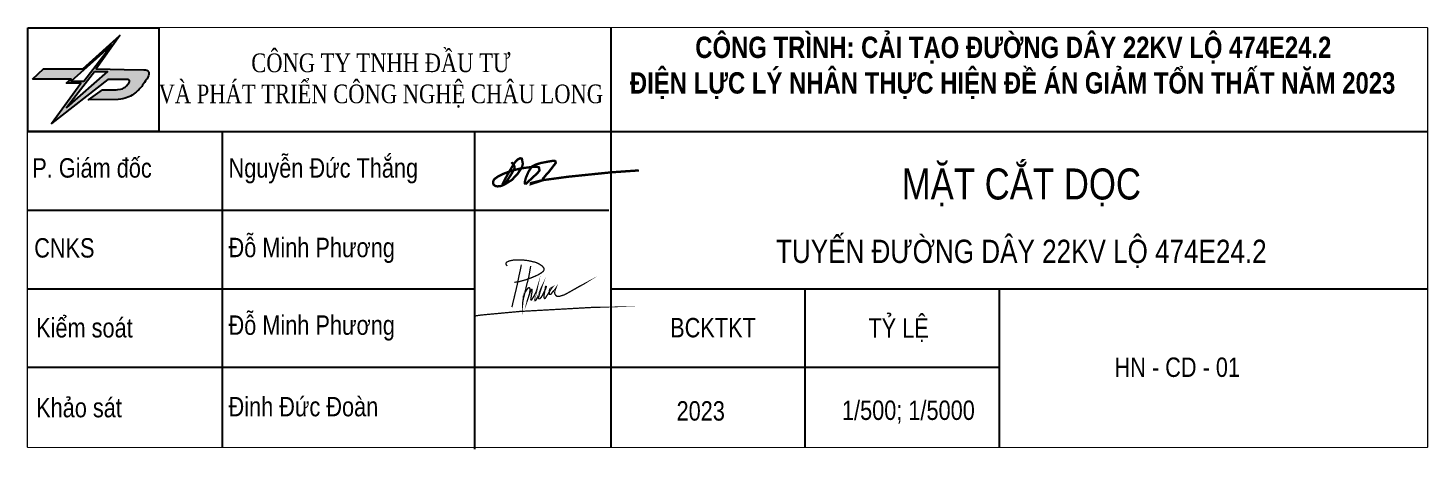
# Model space of a CAD drawing. Header units: feet. Extents: x 74374 to 92081, y 43964 to 65389.
# Drawn here: x 84430 to 85222, y 61780 to 62019 of the extents above; entities that cross this region are included whole.
import ezdxf
from ezdxf.enums import TextEntityAlignment as Align

# ---------------------------------------------------------------- set-up
doc = ezdxf.new("R2010")
doc.units = ezdxf.units.FT
doc.header["$MEASUREMENT"] = 0
doc.set_wipeout_variables(frame=1)
for name, color, linetype in [('Chinh', 14, 'Continuous'), ('HoKhoan', 20, 'Continuous'), ('Khung', 7, 'Continuous'), ('TEXTHEADERTD', 4, 'Continuous')]:
    doc.layers.add(name, color=color, linetype=linetype)
doc.styles.add('PEC_ARIAL', font='arial.ttf', dxfattribs={"width": 0.8})
doc.styles.add('VNS', font='romans.shx', dxfattribs={"width": 0.8, "bigfont": 'vns.shx'})

# ---------------------------------------------------------------- blocks, each defined once
blk = doc.blocks.new('Chu ky Phuong chan ga')
at = {"color": 0, "const_width": 4.138681396393397}
for points in [[(-14.394994847622, 130.8580798133025), (-17.08072859653475, 133.7706551831834), (-18.30850308938534, 135.993411990421), (-18.69381236692425, 138.8101148901424), (-17.7767459868337, 141.802149334113), (-14.75174909470661, 144.0378362500305), (-11.27882385502744, 145.6714068496458), (-5.786800874906476, 147.7221147918444), (4.378973601589678, 149.5088953252252), (19.00328095263831, 150.328343242616), (32.13285641195398, 150.3781123069239), (51.36136401961267, 148.0157504475519), (75.39795112868887, 142.6223449728805), (87.09431196442893, 137.1223618463882), (96.92357780226303, 130.3746141134816), (101.4210410077285, 124.3467579322441), (102.3102868919086, 121.2766139600808), (102.2509273189498, 118.5674735159446), (100.2645622741984, 114.5355592453507), (93.39418521940388, 108.9721474615963), (82.26304871642787, 102.2775791319618), (64.2302256236726, 94.39156238154283), (45.59549737924681, 87.47229465969394), (32.08685618604068, 83.63555390548936), (20.92326243784191, 80.73085696572161), (7.561987237830181, 78.98529229358428)], [(29.98255243831954, 134.9338543256199), (27.52764617033972, 121.4708573840271), (22.83635766166844, 100.4812423546464), (16.07620669711469, 67.21318517810505), (0, 0)]]:
    blk.add_lwpolyline(points, dxfattribs=at)
at = {"color": 0}
for points in [[(59.79712600775383, 130.8006876383733, 4.138681396393397, 4.138681396393397, 0), (56.72286939265905, 113.0713201818689, 4.138681396393397, 4.138681396393397, 0), (53.39147977822722, 94.49263242712368, 4.138681396393397, 4.138681396393397, 0), (46.47638793297665, 68.48277960129599, 4.138681396393397, 4.138681396393397, 0), (40.90746836762992, 44.04319637756453, 4.138681396393397, 4.138681396393397, 0), (35.98672963029821, 24.22449478677299, 4.138681396393397, 4.138681396393397, 0), (34.68114038402564, 16.81982823178987, 4.138681396393397, 4.138681396393397, 0), (34.68114038402564, 15.34149188479387, 4.138681396393397, 4.138681396393397, 0), (35.07266973215883, 19.0403920712215, 4.138681396393397, 4.138681396393397, 0), (37.86728685461276, 31.7986019366308, 4.138681396393397, 4.138681396393397, 0), (41.37367741495837, 46.08918656976857, 4.138681396393397, 4.138681396393397, 0), (45.34447019830986, 52.55211974598205, 4.138681396393397, 4.138681396393397, 0), (48.74935917570838, 57.34875237662527, 4.138681396393397, 4.138681396393397, 0), (50.8732199057049, 59.99510246223872, 4.138681396393397, 4.138681396393397, 0), (51.97942893127038, 61.23752359637365, 4.138681396393397, 4.138681396393397, 0), (53.17768431706645, 61.87119010735114, 4.138681396393397, 4.138681396393397, 0), (54.58780701085198, 62.13807192746208, 4.138681396393397, 4.138681396393397, 0), (56.06605778374069, 61.69729929453206, 4.138681396393397, 4.138681396393397, 0), (57.24466437045339, 59.26653004775653, 4.138681396393397, 4.138681396393397, 0), (57.35415592615027, 55.52644595930542, 4.138681396393397, 4.138681396393397, 0), (57.29465862795769, 52.28520145165567, 4.138681396393397, 4.138681396393397, 0), (56.56811214560003, 47.50868434975382, 4.138681396393397, 4.138681396393397, 0), (55.85588908690261, 42.52789341519747, 4.138681396393397, 4.138681396393397, 0), (54.32461410151154, 37.31337572059056, 4.138681396393397, 4.138681396393397, 0), (53.02696701001696, 33.25518177917547, 4.138681396393397, 4.138681396393397, 0), (51.27005219391867, 27.65119243291338, 4.138681396393397, 4.138681396393397, 0), (50.62517660293815, 25.59424811870849, 4.138681396393397, 4.138681396393397, 0), (49.90900558946305, 24.1801786173819, 4.138681396393397, 4.138681396393397, 0), (49.56147893260641, 22.64716742436394, 4.138681396393397, 4.138681396393397, 0), (50.62517660293815, 25.59424811870849, 4.138681396393397, 4.138681396393397, 0), (54.27012315395405, 37.14296356871819, 4.138681396393397, 4.138681396393397, 0), (59.11217254404619, 49.55636493223574, 4.138681396393397, 4.138681396393397, 0), (60.58577811411669, 53.33419863839845, 4.138681396393397, 4.138681396393397, 0), (61.16414070539759, 54.56711943317532, 4.138681396393397, 4.138681396393397, 0), (61.81512194636889, 55.63535796078759, 4.138681396393397, 4.138681396393397, 0), (62.14199845554685, 56.17175142176166, 4.138681396393397, 4.138681396393397, 0), (63.21183938470494, 56.62990034004179, 4.138681396393397, 4.138681396393397, 0), (63.84799220953573, 56.27075699690431, 4.138681396393397, 4.138681396393397, 0), (63.94467531908595, 55.23275559227477, 4.138681396393397, 4.138681396393397, 0), (64.15084998434759, 53.2695128140258, 4.138681396393397, 4.138681396393397, 0), (64.15084998434759, 48.74326352798926, 4.138681396393397, 4.138681396393397, 0), (62.87776389170904, 42.19780178310612, 4.138681396393397, 4.138681396393397, 0), (62.2132623989819, 38.78132498297418, 4.138681396393397, 4.138681396393397, 0), (61.50161342065985, 33.94881189713124, 4.138681396393397, 4.138681396393397, 0), (60.81698131581652, 30.19827794651246, 4.138681396393397, 4.138681396393397, 0), (60.31593693894683, 27.07041353149907, 4.138681396393397, 4.138681396393397, 0), (60.19065289053106, 25.75672178420245, 4.138681396393397, 4.138681396393397, 0), (60.14933532233408, 24.32328519401381, 4.138681396393397, 4.138681396393397, 0), (60.24156531620974, 23.31017744009296, 4.138681396393397, 4.138681396393397, 0), (60.79480755422264, 22.84969049477149, 4.138681396393397, 4.138681396393397, 0), (62.1471315609524, 22.54268703981688, 4.138681396393397, 4.138681396393397, 0), (63.20330042060959, 24.07677422213419, 4.138681396393397, 4.138681396393397, 0), (64.40513666233164, 25.70992536829181, 4.138681396393397, 4.138681396393397, 0), (67.81177015925641, 31.45138602520092, 4.138681396393397, 4.138681396393397, 0), (72.17924702972232, 38.81222969807459, 4.138681396393397, 4.138681396393397, 0), (75.64076070438023, 45.58355712460252, 4.138681396393397, 4.138681396393397, 0), (77.30273693046183, 49.38779935458842, 4.138681396393397, 4.138681396393397, 0), (78.75693169697479, 53.60704518566854, 4.138681396393397, 4.138681396393397, 0), (79.8648852421029, 57.27295896099167, 4.138681396393397, 4.138681396393397, 0), (77.62602394731948, 46.24082245170757, 4.138681396393397, 4.138681396393397, 0), (76.51683087515994, 42.35593573569349, 4.138681396393397, 4.138681396393397, 0), (74.35050486675755, 34.47932933235461, 4.138681396393397, 4.138681396393397, 0), (72.71065649386583, 26.57221224942805, 4.138681396393397, 4.138681396393397, 0), (72.44971309656103, 23.54844523972315, 4.138681396393397, 4.138681396393397, 0), (72.44971309656103, 22.24511216905375, 4.138681396393397, 4.138681396393397, 0), (72.81505221614498, 21.35882525544184, 4.138681396393397, 4.138681396393397, 0), (73.09291470162862, 20.68475048088658, 4.138681396393397, 4.138681396393397, 0), (74.53748981699755, 20.5246964671187, 4.138681396393397, 4.138681396393397, 0), (75.37256377845188, 21.2024238279937, 4.138681396393397, 4.138681396393397, 0), (76.07583661386161, 21.77318434108929, 4.138681396393397, 4.138681396393397, 0), (79.08228459223756, 26.74294804277997, 4.138681396393397, 4.138681396393397, 0), (80.74357219218655, 31.25696023018827, 4.138681396393397, 4.138681396393397, 0), (82.5004410998663, 34.22579707437944, 4.138681396393397, 4.138681396393397, 0), (85.395471285854, 39.2420409444494, 4.138681396393397, 4.138681396393397, 0), (87.64479969789681, 47.68759036692791, 4.138681396393397, 4.138681396393397, 0), (90.21952691362094, 53.18826650347546, 4.138681396393397, 4.138681396393397, 0), (91.86447111992311, 57.61738495898317, 4.138681396393397, 4.138681396393397, 0), (94.36771894268168, 62.83232210704773, 4.138681396393397, 4.138681396393397, 0), (90.15796373702324, 50.60669462102123, 4.138681396393397, 4.138681396393397, 0), (89.53553752650623, 49.07733084935353, 4.138681396393397, 4.138681396393397, 0), (87.97837019838335, 43.07732273011425, 4.138681396393397, 4.138681396393397, 0), (85.93292103113345, 34.28229563107743, 4.138681396393397, 4.138681396393397, 0), (85.10005067331804, 31.80031658856205, 4.138681396393397, 4.138681396393397, 0), (84.33760381505999, 29.55250199665716, 4.138681396393397, 4.138681396393397, 0), (84.33760381505999, 28.53789879998294, 4.138681396393397, 4.138681396393397, 0), (84.46458647461259, 27.82769115199517, 4.138681396393397, 4.138681396393397, 0), (84.76932649419177, 27.44721039396609, 4.138681396393397, 4.138681396393397, 0), (84.9978585546778, 27.14283308238737, 4.138681396393397, 4.138681396393397, 0), (85.63272594405862, 26.73698450887423, 4.138681396393397, 4.138681396393397, 0), (86.16599802411656, 26.53406022211675, 4.138681396393397, 4.138681396393397, 0), (86.69931601257122, 26.45797501277593, 4.138681396393397, 4.138681396393397, 0), (87.41034545264847, 26.45797501277593, 4.138681396393397, 4.138681396393397, 0), (88.42611491230491, 26.68624887790975, 4.138681396393397, 4.138681396393397, 0), (89.01020760122628, 26.99064442659619, 4.138681396393397, 4.138681396393397, 0), (89.74662439152598, 27.52329560331054, 4.138681396393397, 4.138681396393397, 0), (93.323578086216, 31.52455329746408, 4.138681396393397, 4.138681396393397, 0), (98.16324257307133, 39.70960388718777, 4.138681396393397, 4.138681396393397, 0), (101.6286388336594, 47.26733447908555, 4.138681396393397, 4.138681396393397, 0), (105.51028663951, 54.17254139163015, 4.138681396393397, 4.138681396393397, 0), (107.9292925315822, 59.81311437402292, 4.138681396393397, 4.138681396393397, 0), (108.9490560228296, 62.85358657351026, 4.138681396393397, 4.138681396393397, 0), (109.1220389083028, 64.26048817338597, 4.138681396393397, 4.138681396393397, 0), (109.1220389083028, 65.64271496783476, 4.138681396393397, 4.138681396393397, 0), (108.479550723001, 66.11170040489742, 4.138681396393397, 4.138681396393397, 0), (107.6640796522406, 66.18574305828406, 4.138681396393397, 4.138681396393397, 0), (107.120432271724, 65.56867231444812, 4.138681396393397, 4.138681396393397, 0), (106.7003244200896, 64.33454906387851, 4.138681396393397, 4.138681396393397, 0), (106.2374299311778, 60.84440452337003, 4.138681396393397, 4.138681396393397, 0), (104.3590414646242, 51.02782588998707, 4.138681396393397, 4.138681396393397, 0), (103.3689807140618, 44.94879638722341, 4.138681396393397, 4.138681396393397, 0), (102.1384058082549, 36.27646854236627, 4.138681396393397, 4.138681396393397, 0), (102.0842338855291, 33.84130415286563, 4.138681396393397, 4.138681396393397, 0), (102.030061962796, 31.24379303911883, 4.138681396393397, 4.138681396393397, 0), (102.2467496537283, 29.94503748224452, 4.138681396393397, 4.138681396393397, 0), (102.5718270985235, 28.91684764104684, 4.138681396393397, 4.138681396393397, 0), (103.5118935915816, 27.55845674511329, 4.138681396393397, 4.138681396393397, 0), (104.447139701675, 27.19145320897042, 4.138681396393397, 4.138681396393397, 0), (105.8063499697746, 27.72694937433516, 4.138681396393397, 4.138681396393397, 0), (106.7683606823703, 29.38180267751886, 4.138681396393397, 4.138681396393397, 0), (112.5721935770562, 38.63578480491196, 4.138681396393397, 4.138681396393397, 0), (115.5819956563064, 43.43479524400936, 4.138681396393397, 4.138681396393397, 0), (120.8105173255899, 51.7714663643219, 4.138681396393397, 4.138681396393397, 0), (124.201528135527, 57.221238526261, 4.138681396393397, 4.138681396393397, 0), (126.5439663451834, 60.9858253298753, 4.138681396393397, 4.138681396393397, 0), (128.305280824592, 63.17922835155696, 4.138681396393397, 4.138681396393397, 0), (121.7673265600533, 59.42072478529008, 4.138681396393397, 4.138681396393397, 0), (120.004673192816, 55.74208150946288, 4.138681396393397, 4.138681396393397, 0), (119.0436551351959, 53.73644462058473, 4.138681396393397, 4.138681396393397, 0), (119.1110411272748, 49.06171874572283, 4.138681396393397, 4.138681396393397, 0), (118.4859312031258, 44.24365865491018, 4.138681396393397, 4.138681396393397, 0), (119.2580647356954, 40.98975759518362, 4.138681396393397, 4.138681396393397, 0), (123.9280517425505, 41.06210419764284, 4.138681396393397, 4.138681396393397, 0), (128.3681294366397, 47.02806363858508, 4.138681396393397, 4.138681396393397, 0), (131.4439010292335, 51.05485328218674, 4.138681396393397, 4.138681396393397, 0), (134.8418578368583, 53.51259520983695, 4.138681396393397, 4.138681396393397, 0), (136.5994153706779, 55.73628210951574, 4.138681396393397, 4.138681396393397, 0), (139.4115349698259, 59.83253689270714, 4.138681396393397, 4.138681396393397, 0), (137.729267226925, 55.31655509777011, 4.138681396393397, 4.138681396393397, 0), (136.958832305485, 53.13795032596499, 4.138681396393397, 4.138681396393397, 0), (135.7745330760517, 49.60948962418297, 4.138681396393397, 4.138681396393397, 0), (135.7305987285436, 47.23974173657916, 4.138681396393397, 4.138681396393397, 0), (135.7305987285436, 44.95775080663407, 4.138681396393397, 4.138681396393397, 0), (136.7313561384071, 42.11626367884674, 4.138681396393397, 4.138681396393397, 0), (138.1163669324305, 39.50315983883229, 4.138681396393397, 4.138681396393397, 0), (141.6827157845983, 35.19077710359852, 4.138681396393397, 4.138681396393397, 0), (144.2831517094164, 34.36828358938146, 4.138681396393397, 4.138681396393397, 0), (150.1235276977459, 34.30237468560335, 4.138681396393397, 4.138681396393397, 0), (166.2626748237308, 39.04591909851115, 4.138681396393397, 4.138681396393397, 0), (186.5215048567261, 50.1597031346937, 4.138681396393397, 4.138681396393397, 0), (217.642815382671, 67.86784259894739, 4.138681396393397, 4.138681396393397, 0), (225.6601885021228, 71.93547382774159, 4.138681396393397, 0, 0), (272.6887162915082, 99.4449144426726, 0, 0, 0)], [(-121.4125026487018, -28.69037890412619, 4.138681396393397, 4.138681396393397, 0), (-98.12826036533806, -25.07206432276689, 4.138681396393397, 4.138681396393397, 0), (25.64223371719709, -13.58409133038367, 4.138681396393397, 4.138681396393397, 0), (254.0846350723295, -0.8718248879649764, 4.138681396393397, 4.138681396393397, 0), (268.9977976167866, -0.5087170244260051, 4.138681396393397, 0, 0), (413.3354889152615, 3.005638200991598, 0, 0, 0)]]:
    blk.add_lwpolyline(points, format="xyseb", dxfattribs=at)

msp = doc.modelspace()

# ---------------------------------------------------------------- linework, layer by layer
at = {"layer": 'Khung', "color": 0}
msp.add_lwpolyline([(84429.7589395161, 62018.50931882431), (85221.7589395161, 62018.50931882431), (85221.7589395161, 61780.90931882431), (84429.7589395161, 61780.90931882431)], close=True, dxfattribs=at)

# ---------------------------------------------------------------- next in the draw order: wipeouts: each hides what was drawn before it
at = {"color": 0}
msp.add_wipeout([(84429.7589395161, 62018.50931882431), (85221.7589395161, 62018.50931882431), (85221.7589395161, 61780.90931882431), (84429.7589395161, 61780.90931882431)], dxfattribs=at).dxf.layer = 'HoKhoan'

# ---------------------------------------------------------------- next in the draw order: hatches: boundary and pattern name
h = msp.add_hatch(color=140)
h.paths.add_polyline_path([(84468.32858097013, 61995.27018417098), (84481.80882093309, 62014.24233017239), (84460.73628288148, 61995.35478836854), (84438.5551047198, 61995.35478836854), (84432.27426665103, 61989.41840498518), (84454.14404147536, 61989.41840498518), (84451.56211665526, 61987.13220933296), (84459.5855141708, 61987.13220933296), (84443.03328650609, 61964.3611722512), (84474.90172075991, 61989.31687103768), (84483.51917577242, 61989.31687103768), (84485.65239229733, 61989.26137041698), (84486.72578371524, 61989.2010917075), (84487.27800075129, 61988.68518724484), (84487.20741260068, 61987.7786193592), (84486.350002116, 61986.63966499125), (84485.53982821424, 61985.72768609612), (84484.54772015661, 61984.73519412471), (84483.56749498173, 61984.10931099459), (84482.19215249778, 61983.75806562888), (84480.19303906057, 61983.48097838713), (84478.8769025352, 61983.4472599243), (84471.90397630248, 61983.4472599243), (84464.01089324671, 61977.73856140398), (84480.78745115835, 61977.9637584884), (84482.27989277244, 61978.07895875371), (84483.4598529545, 61978.30501546682), (84484.81440909539, 61978.70022488463), (84486.86179274, 61979.49133427565), (84487.73037722867, 61979.87481538675), (84488.67332256709, 61980.4311692926), (84489.45930845969, 61980.96171646715), (84490.44286201044, 61981.69508650158), (84490.93444528103, 61982.04260303168), (84491.91810940394, 61982.96938431964), (84492.46249164316, 61983.49670147702), (84493.04369494252, 61984.1104717387), (84493.59924513067, 61984.75322305874), (84494.11971579448, 61985.33468200084), (84494.66647536917, 61986.10732459959), (84495.21566756615, 61986.80423998109), (84495.71888872526, 61987.53270929868), (84496.3414742516, 61988.440789895), (84496.83643002182, 61989.21189545035), (84497.19369382404, 61989.69231051767), (84497.68193223867, 61990.57257954543), (84498.04552638822, 61991.31294423922), (84498.24118664753, 61992.22536865417), (84498.21757915083, 61993.0627452699), (84498.16992186244, 61993.39265263277), (84497.88779292678, 61993.86198539636), (84497.67728814081, 61994.10459316759), (84497.40201477811, 61994.33912589332), (84496.96411506548, 61994.59335059144), (84496.34667121878, 61994.70442979907), (84495.42987657285, 61994.79996036795), (84484.18637781472, 61995.01917835295)])
h.paths.add_polyline_path([(84474.73793338558, 61993.87862555859), (84451.63177812088, 61973.42686396901), (84467.46259496528, 61993.87862555859)], flags=16)
h.paths.add_polyline_path([(84461.44901366204, 61988.2993930695), (84454.11692326205, 61988.2993930695), (84477.23242200908, 62009.02624081881)], flags=16)

# ---------------------------------------------------------------- next in the draw order: linework, layer by layer
at = {"color": 5, "flags": 128}
for points in [[(84432.27426665103, 61989.41840498518), (84438.5551047198, 61995.35478836854), (84460.73628288136, 61995.35478836854), (84481.80882093302, 62014.24233017239), (84468.32858097013, 61995.27018417098), (84484.18637781072, 61995.01917835295), (84495.42987657274, 61994.79996036795), (84496.34667121804, 61994.70442979907), (84496.96411506539, 61994.59335059144), (84497.40201477821, 61994.33912589332), (84497.677288141, 61994.10459316749), (84497.88779292688, 61993.86198539627), (84498.16992186244, 61993.39265263277), (84498.21757915083, 61993.0627452699), (84498.24118664753, 61992.22536865417), (84498.04552638822, 61991.31294423922), (84497.68193223867, 61990.57257954543), (84497.19369382397, 61989.69231051767), (84496.83643002195, 61989.21189545065), (84496.3414742516, 61988.4407898953), (84495.71888872472, 61987.53270929765), (84495.21566756615, 61986.8042399809), (84494.66647536898, 61986.1073245994), (84494.11971579457, 61985.33468200084), (84493.59924513027, 61984.75322305827), (84493.04369494224, 61984.11047173823), (84492.46249164305, 61983.49670147702), (84491.91810940432, 61982.96938432012), (84490.93444528083, 61982.04260303158), (84490.44286201, 61981.69508650131), (84489.45930846027, 61980.96171646744), (84488.67332256699, 61980.43116929241), (84487.7303772288, 61979.87481538675), (84486.86179274066, 61979.49133427584), (84484.81440909502, 61978.70022488444), (84483.45985295421, 61978.30501546655), (84482.27989277233, 61978.07895875371), (84480.78745115912, 61977.9637584884), (84464.01089324671, 61977.73856140398), (84471.90397630248, 61983.4472599243), (84478.8769025352, 61983.4472599243), (84479.69249455127, 61983.46815479988), (84480.64132794202, 61983.54311349535), (84482.19215249778, 61983.75806562888), (84483.24390241085, 61984.02666947617), (84483.86576920838, 61984.29976193513), (84484.47218332365, 61984.68696313572), (84484.84208017723, 61985.02966805312), (84485.53982821405, 61985.72768609593), (84486.3500021161, 61986.63966499125), (84487.03672042093, 61987.55187778431), (84487.2243640829, 61987.99632827088), (84487.26535930255, 61988.52283235425), (84487.15511726898, 61988.79999018065), (84486.92968502617, 61989.01059849688), (84486.66911797272, 61989.12773677281), (84486.28329849847, 61989.22594046019), (84485.65239229646, 61989.26137041698), (84483.51917577365, 61989.31687103768), (84474.90172076, 61989.31687103768), (84443.03328650609, 61964.3611722512), (84459.5855141708, 61987.13220933296), (84451.56211665526, 61987.13220933296), (84454.14404147536, 61989.41840498518), (84432.27426665103, 61989.41840498518)], [(84477.23242200898, 62009.02624081881), (84454.11692326205, 61988.2993930695), (84461.44901366204, 61988.2993930695), (84477.23242200898, 62009.02624081881)], [(84467.46259496528, 61993.87862555859), (84474.73793338558, 61993.87862555859), (84451.63177812088, 61973.42686396901), (84467.46259496528, 61993.87862555859)]]:
    msp.add_lwpolyline(points, dxfattribs=at)
at = {"color": 0, "const_width": 1.327301732786206}
msp.add_lwpolyline([(84703.46979318118, 61942.46194958472), (84705.1589472571, 61940.080028641), (84705.19683328607, 61938.98263724072), (84703.75720210075, 61936.22023863276), (84701.44621266604, 61932.62533642373), (84699.58984682844, 61930.0143022761), (84698.64271943748, 61929.44668647053), (84698.45329512533, 61930.0143022761), (84699.6277328574, 61932.47397196705), (84702.54488125652, 61937.65819915179), (84705.12106414448, 61941.97208161942), (84707.05320203997, 61944.01549996695), (84708.45494719633, 61944.6587979972), (84709.36274663504, 61944.38654610047), (84709.89457838165, 61941.51798916), (84709.40207458775, 61939.55025304264), (84706.93954686943, 61935.84182749108), (84703.64354693113, 61932.32260842281), (84699.47619165882, 61929.74941538753), (84697.54405376286, 61928.91691087218), (84695.64980189675, 61928.68986509778), (84694.36170899465, 61928.91691087218), (84693.30092934852, 61929.74941538753), (84693.0736190079, 61930.7332825347), (84693.22515729154, 61931.86851505098), (84693.83131917182, 61932.85238310874), (84695.91499826589, 61934.3660258579), (84699.02157097713, 61935.87966860344), (84703.56777778907, 61937.58251692526), (84708.72014356591, 61938.86911389822), (84712.50864729854, 61939.39888858597), (84716.33503706059, 61939.852981956), (84718.11563375616, 61939.7394586135), (84719.0250425395, 61939.47574316349), (84719.32795751671, 61937.69604026779), (84718.11563375616, 61936.18239751861), (84713.87250934227, 61932.24692619448), (84711.8772971496, 61930.24669453492), (84711.10690214219, 61930.28076444867), (84710.9932469721, 61931.14953479238), (84711.59940593605, 61933.5335222568), (84713.1526922919, 61937.12842446404), (84715.04694707388, 61939.9665052985), (84717.3579335927, 61941.10173690598), (84719.85834733951, 61941.89639939291), (84724.10147175386, 61942.72890299402), (84726.9428510114, 61943.18299636403), (84727.98633410524, 61943.18299636403), (84728.45825425415, 61942.76674410817), (84728.49613736723, 61941.93424050706), (84724.66974760518, 61936.97706000554), (84723.45742676094, 61935.72830506101), (84721.37374766688, 61933.1551120221), (84720.88124387256, 61932.09556173599), (84714.4028991651, 61929.9764611601), (84714.47867122253, 61930.58191898863), (84720.99489904262, 61932.20908508031), (84735.6269685401, 61934.1783565548), (84760.07220762597, 61936.67746840277), (84775.58372005174, 61937.75626464628)], dxfattribs=at)
at = {"layer": 'Khung', "color": 0, "ltscale": 30}
for points in [[(84759.7589395161, 62018.50931882431), (84759.7589395161, 61780.90931882431)], [(84429.7589395161, 61959.7791219623), (84539.7589395161, 61959.7791219623), (84759.7589395161, 61959.7791219623), (85221.7589395161, 61959.7791219623)], [(84539.7589395161, 61959.7791219623), (84539.7589395161, 61780.90931882431)], [(84682.7589395161, 61779.80931882431), (84682.7589395161, 61959.7791219623)], [(84429.7589395161, 61915.2291219623), (84538.67555027058, 61915.2291219623), (84758.67555027058, 61915.2291219623)], [(84429.7589395161, 61870.6791219623), (84539.7589395161, 61870.6791219623), (84682.7589395161, 61870.67912196165)], [(84759.7589395161, 61870.67912196131), (85221.75893951661, 61870.67912195923)], [(84869.7589395161, 61780.90931882431), (84869.7589395161, 61870.67912196127)], [(84979.7589395161, 61780.90931882431), (84979.7589395161, 61870.67912196025)], [(84979.7589395161, 61826.12912196229), (84429.7589395161, 61826.12912196229)]]:
    msp.add_lwpolyline(points, dxfattribs=at)
at = {"layer": 'TEXTHEADERTD', "color": 7}
msp.add_lwpolyline([(84429.75893951638, 62018.50931882431), (84503.777400188, 62018.50931882431), (84503.777400188, 61959.77912196195), (84429.7589395161, 61959.7791219623)], close=True, dxfattribs=at)

# ---------------------------------------------------------------- next in the draw order: block references
at = {"layer": 'Chinh', "color": 0, "xscale": 0.1782887443025047, "yscale": 0.1782887443025047, "zscale": 0.1782887443025047}
msp.add_blockref('Chu ky Phuong chan ga', (84703.68709556606, 61860.23448541132), dxfattribs=at)

# ---------------------------------------------------------------- next in the draw order: texts
at = {"color": 0, "linetype": 'Continuous', "ltscale": 20, "insert": (84629.49936786399, 61988.6073912816), "char_height": 10.56, "width": 320.3817868477025, "attachment_point": 5, "style": 'VNS'}
msp.add_mtext('{\\fTimes New Roman|b0|i0|c0|p18;CÔNG TY TNHH ĐẦU TƯ\\PVÀ PHÁT TRIỂN CÔNG NGHỆ CHÂU LONG}', dxfattribs=at)
at = {"layer": 'Khung', "color": 0, "style": 'PEC_ARIAL', "width": 0.8}
for s, p in [('P. Giám đốc', (84432.19837561988, 61933.6695550373)), ('Nguyễn Đức Thắng', (84543.29837561988, 61933.6695550373)), ('CNKS', (84433.28176486542, 61888.34240360066)), ('Đỗ Minh Phương', (84543.29837561988, 61888.5695550373)), ('Kiểm soát', (84434.38176486541, 61843.0676747)), ('Đỗ Minh Phương', (84543.29837561988, 61844.5695550373)), ('TỶ LỆ', (84905.55402804729, 61842.90277783658)), ('BCKTKT', (84793.30837267602, 61843.13312663772)), ('HN - CD - 01', (85044.86103164707, 61820.69520582679)), ('Khảo sát', (84434.38176486541, 61797.8133773544)), ('Đinh Đức Đoàn', (84543.29837561988, 61798.36955503729)), ('1/500; 1/5000', (84890.57228768562, 61796.30931882431)), ('2023', (84796.9285597521, 61795.93914903981))]:
    msp.add_text(s, height=11, dxfattribs=at).set_placement(p)
for s, height, p in [('MẶT CẮT DỌC', 17.6, (84992.1029938889, 61921.27123071274)), ('TUYẾN ĐƯỜNG DÂY 22KV LỘ 474E24.2', 13.2, (84992.1029938889, 61885.28420772871))]:
    msp.add_text(s, height=height, dxfattribs=at).set_placement(p, align=Align.CENTER)
at = {"layer": 'Khung', "color": 0, "linetype": 'Continuous', "insert": (84732.64998997471, 62013.57349746454), "char_height": 9.680000000000001, "width": 508.5268716763006, "attachment_point": 1, "style": 'PEC_ARIAL'}
msp.add_mtext('\\pi74.85329;{\\fArial|b1|i0|c0|p34;\\H1.25x;\\C256;CÔNG TRÌNH: CẢI TẠO \\fArial|b1|i0|c163|p34;ĐƯ\\fArial|b1|i0|c0|p34;ỜNG DÂY 22KV LỘ 474E24.2 \\P\\pi37.85337;\\fArial|b1|i0|c238|p34;Đ\\fArial|b1|i0|c0|p34;IỆN LỰC LÝ NHÂN THỰC HIỆN \\fArial|b1|i0|c238|p34;Đ\\fArial|b1|i0|c0|p34;Ề ÁN GIẢM TỔN THẤT N\\fArial|b1|i0|c238|p34;Ă\\fArial|b1|i0|c0|p34;M 2023\\H1.39835x; }', dxfattribs=at)

doc.saveas('drawing.dxf')
